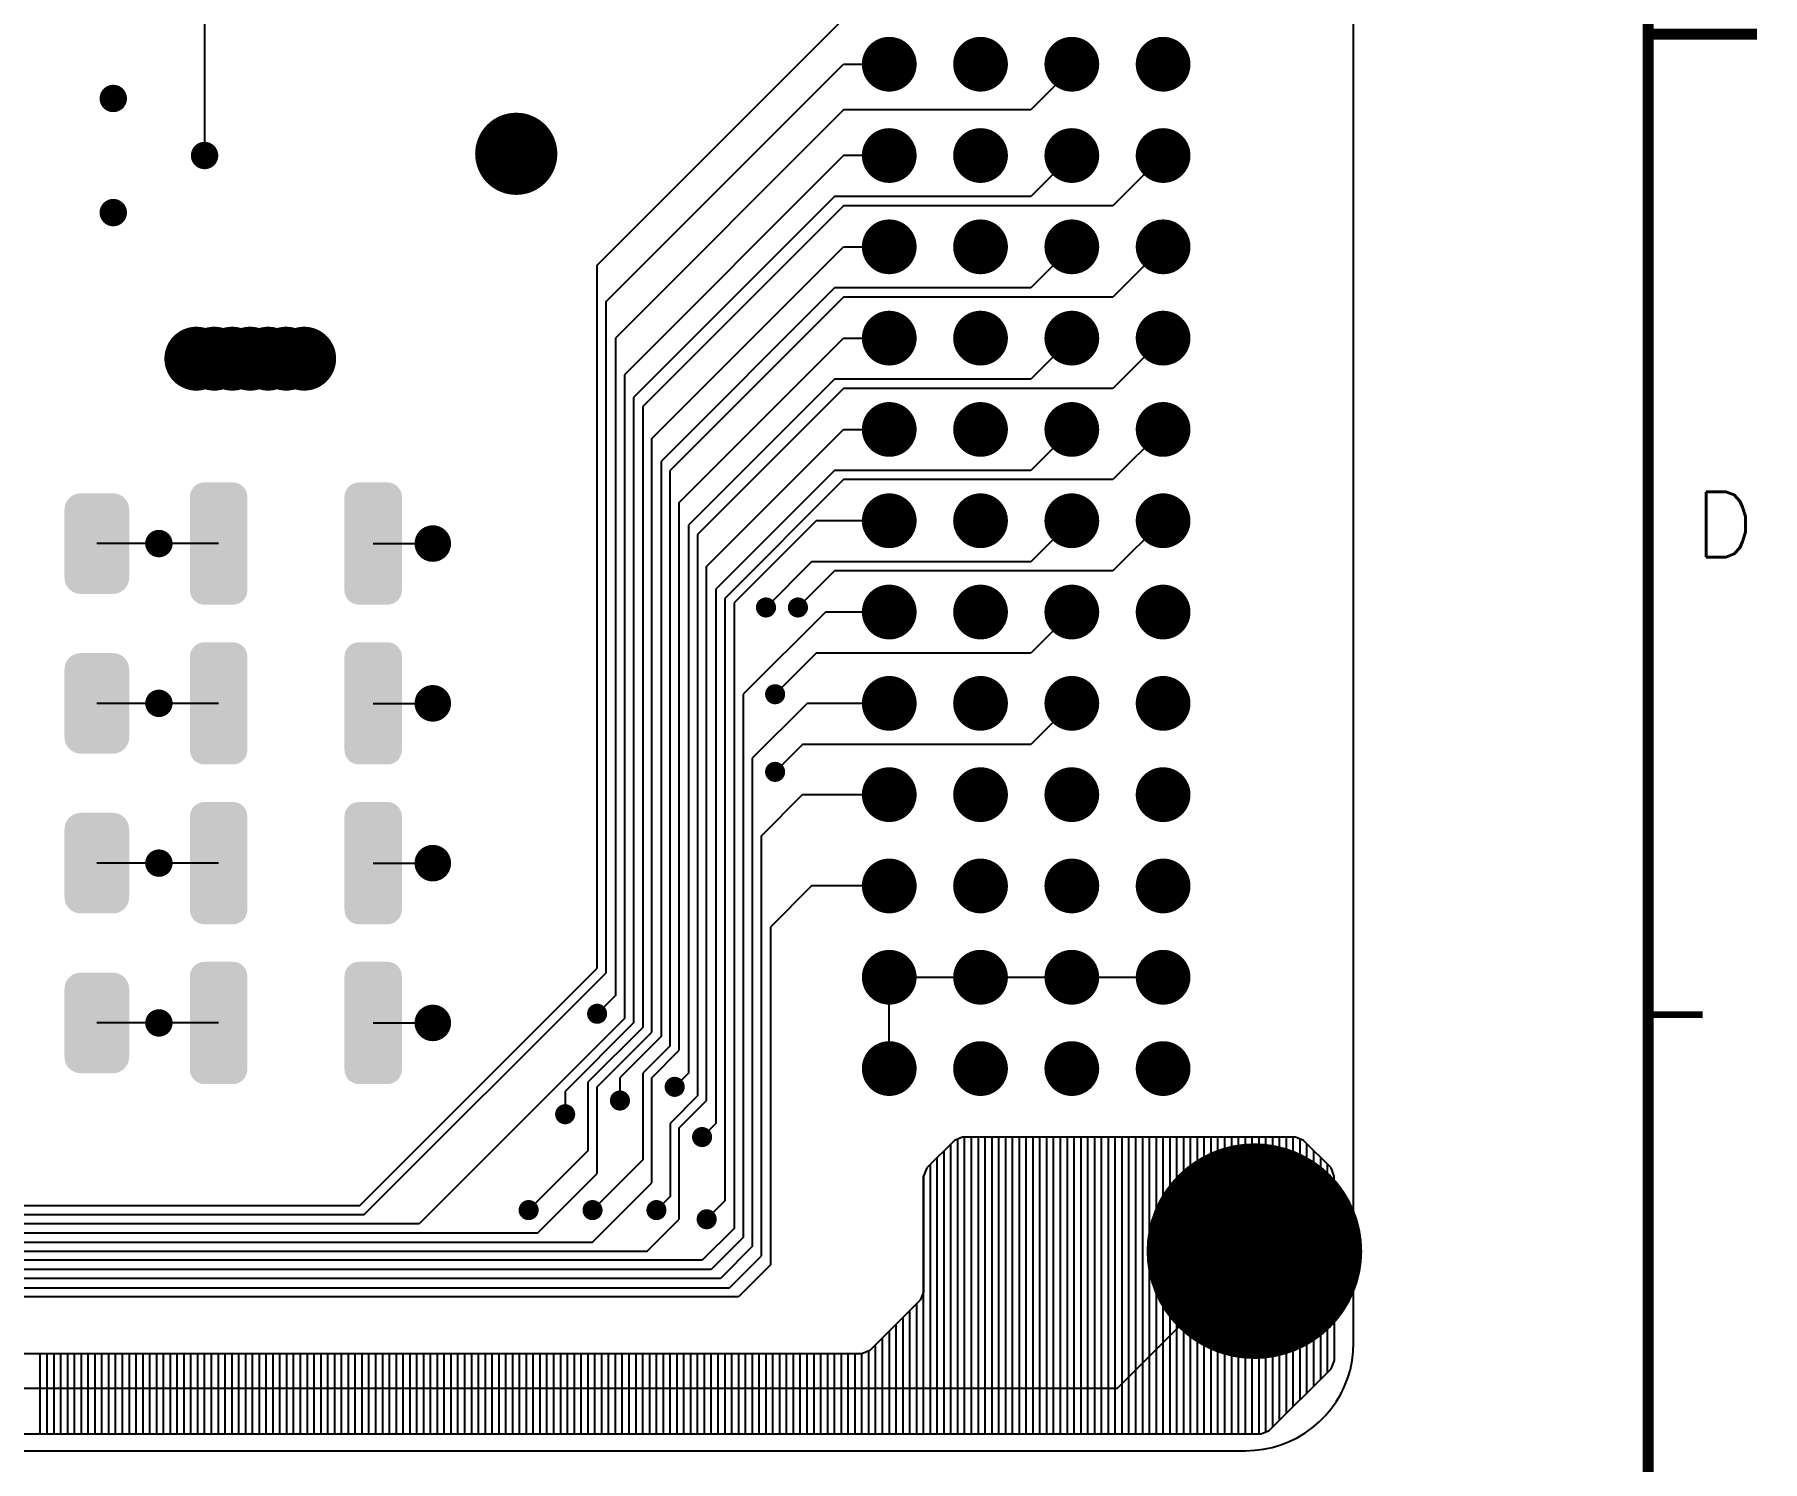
# Model space of a CAD drawing. Extents: x 295 to 953, y 10 to 290.
# Drawn here: x 807.9 to 887.2, y 84.5 to 150 of the extents above; entities that cross this region are included whole.
import ezdxf
from ezdxf.enums import TextEntityAlignment as Align

# ---------------------------------------------------------------- set-up
doc = ezdxf.new("R2010")
doc.units = 0
doc.header["$LTSCALE"] = 5
doc.header["$MEASUREMENT"] = 0
doc.layers.get('0').update_dxf_attribs({"linetype": 'CONTINUOUS', "lineweight": 25})
for name, color, linetype in [('DV-INT-A3_TOP', 10, 'CONTINUOUS'), ('문자', 4, 'CONTINUOUS'), ('테두리', 3, 'CONTINUOUS')]:
    doc.layers.add(name, color=color, linetype=linetype)
doc.styles.get("Standard").update_dxf_attribs({"font": 'simplex.shx'})

# ---------------------------------------------------------------- blocks, each defined once
blk = doc.blocks.new('C')
at = {"layer": '테두리'}
blk.add_line((405, 285), (405, 15), dxfattribs=at)
for points, const_width in [([(15, 285), (15, 15), (405, 15), (405, 285), (15, 285)], 0.5), ([(410, 150), (405, 150)], 0.5), ([(407.5, 105), (405, 105)], 0.3)]:
    blk.add_lwpolyline(points, dxfattribs=dict(at, const_width=const_width))
at = {"layer": '문자'}
blk.add_text('D', height=3, dxfattribs=at).set_placement((408.5, 127.5), align=Align.MIDDLE)

msp = doc.modelspace()

# ---------------------------------------------------------------- linework, layer by layer
for points, const_width in [([(846.512, 148.624, 1), (847.769, 148.624, 1)], 1.257), ([(850.703, 148.624, 1), (851.96, 148.624, 1)], 1.257), ([(854.894, 148.624, 1), (856.151, 148.624, 1)], 1.257), ([(859.085, 148.624, 1), (860.342, 148.624, 1)], 1.257), ([(811.203, 147.052, 1), (811.831, 147.052, 1)], 0.629), ([(829.073, 144.512, 1), (830.959, 144.512, 1)], 1.886), ([(846.512, 144.433, 1), (847.769, 144.433, 1)], 1.257), ([(850.703, 144.433, 1), (851.96, 144.433, 1)], 1.257), ([(854.894, 144.433, 1), (856.151, 144.433, 1)], 1.257), ([(859.085, 144.433, 1), (860.342, 144.433, 1)], 1.257), ([(815.394, 144.433, 1), (816.022, 144.433, 1)], 0.629), ([(811.203, 141.813, 1), (811.831, 141.813, 1)], 0.629), ([(846.512, 140.242, 1), (847.769, 140.242, 1)], 1.257), ([(850.703, 140.242, 1), (851.96, 140.242, 1)], 1.257), ([(854.894, 140.242, 1), (856.151, 140.242, 1)], 1.257), ([(859.085, 140.242, 1), (860.342, 140.242, 1)], 1.257), ([(846.512, 136.051, 1), (847.769, 136.051, 1)], 1.257), ([(850.703, 136.051, 1), (851.96, 136.051, 1)], 1.257), ([(854.894, 136.051, 1), (856.151, 136.051, 1)], 1.257), ([(859.085, 136.051, 1), (860.342, 136.051, 1)], 1.257), ([(814.597, 135.108, 1), (816.064, 135.108, 1)], 1.467), ([(815.423, 135.108, 1), (816.89, 135.108, 1)], 1.467), ([(816.249, 135.108, 1), (817.715, 135.108, 1)], 1.467), ([(817.07, 135.108, 1), (818.537, 135.108, 1)], 1.467), ([(817.896, 135.108, 1), (819.362, 135.108, 1)], 1.467), ([(818.721, 135.108, 1), (820.188, 135.108, 1)], 1.467), ([(819.547, 135.108, 1), (821.014, 135.108, 1)], 1.467), ([(846.512, 131.86, 1), (847.769, 131.86, 1)], 1.257), ([(850.703, 131.86, 1), (851.96, 131.86, 1)], 1.257), ([(854.894, 131.86, 1), (856.151, 131.86, 1)], 1.257), ([(859.085, 131.86, 1), (860.342, 131.86, 1)], 1.257), ([(846.512, 127.669, 1), (847.769, 127.669, 1)], 1.257), ([(850.703, 127.669, 1), (851.96, 127.669, 1)], 1.257), ([(854.894, 127.669, 1), (856.151, 127.669, 1)], 1.257), ([(859.085, 127.669, 1), (860.342, 127.669, 1)], 1.257), ([(813.298, 126.621, 1), (813.927, 126.621, 1)], 0.629), ([(825.766, 126.621, 1), (826.605, 126.621, 1)], 0.838), ([(846.512, 123.478, 1), (847.769, 123.478, 1)], 1.257), ([(850.703, 123.478, 1), (851.96, 123.478, 1)], 1.257), ([(854.894, 123.478, 1), (856.151, 123.478, 1)], 1.257), ([(859.085, 123.478, 1), (860.342, 123.478, 1)], 1.257), ([(841.252, 123.687, 1), (841.713, 123.687, 1)], 0.461), ([(842.719, 123.687, 1), (843.18, 123.687, 1)], 0.461), ([(813.298, 119.287, 1), (813.927, 119.287, 1)], 0.629), ([(825.766, 119.287, 1), (826.605, 119.287, 1)], 0.838), ([(841.671, 119.706, 1), (842.132, 119.706, 1)], 0.461), ([(846.512, 119.287, 1), (847.769, 119.287, 1)], 1.257), ([(850.703, 119.287, 1), (851.96, 119.287, 1)], 1.257), ([(854.894, 119.287, 1), (856.151, 119.287, 1)], 1.257), ([(859.085, 119.287, 1), (860.342, 119.287, 1)], 1.257), ([(841.671, 116.143, 1), (842.132, 116.143, 1)], 0.461), ([(846.512, 115.096, 1), (847.769, 115.096, 1)], 1.257), ([(850.703, 115.096, 1), (851.96, 115.096, 1)], 1.257), ([(854.894, 115.096, 1), (856.151, 115.096, 1)], 1.257), ([(859.085, 115.096, 1), (860.342, 115.096, 1)], 1.257), ([(825.766, 111.952, 1), (826.605, 111.952, 1)], 0.838), ([(813.298, 111.952, 1), (813.927, 111.952, 1)], 0.629), ([(846.512, 110.905, 1), (847.769, 110.905, 1)], 1.257), ([(850.703, 110.905, 1), (851.96, 110.905, 1)], 1.257), ([(854.894, 110.905, 1), (856.151, 110.905, 1)], 1.257), ([(859.085, 110.905, 1), (860.342, 110.905, 1)], 1.257), ([(846.512, 106.714, 1), (847.769, 106.714, 1)], 1.257), ([(850.703, 106.714, 1), (851.96, 106.714, 1)], 1.257), ([(854.894, 106.714, 1), (856.151, 106.714, 1)], 1.257), ([(859.085, 106.714, 1), (860.342, 106.714, 1)], 1.257), ([(813.298, 104.618, 1), (813.927, 104.618, 1)], 0.629), ([(825.766, 104.618, 1), (826.605, 104.618, 1)], 0.838), ([(833.499, 105.037, 1), (833.96, 105.037, 1)], 0.461), ([(846.512, 102.523, 1), (847.769, 102.523, 1)], 1.257), ([(850.703, 102.523, 1), (851.96, 102.523, 1)], 1.257), ([(854.894, 102.523, 1), (856.151, 102.523, 1)], 1.257), ([(859.085, 102.523, 1), (860.342, 102.523, 1)], 1.257), ([(837.061, 101.684, 1), (837.522, 101.684, 1)], 0.461), ([(832.032, 100.427, 1), (832.493, 100.427, 1)], 0.461), ([(834.546, 101.056, 1), (835.008, 101.056, 1)], 0.461), ([(838.318, 99.379, 1), (838.779, 99.379, 1)], 0.461), ([(861.43, 94.141, 1), (866.379, 94.141, 1)], 4.95), ([(830.355, 96.027, 1), (830.817, 96.027, 1)], 0.461), ([(833.289, 96.027, 1), (833.75, 96.027, 1)], 0.461), ([(836.223, 96.027, 1), (836.684, 96.027, 1)], 0.461), ([(838.528, 95.607, 1), (838.989, 95.607, 1)], 0.461)]:
    msp.add_lwpolyline(points, format="xyb", close=True, dxfattribs=dict(const_width=const_width))
for points in [[(815.288, 129.284), (815.406, 129.36), (817.421, 129.284), (817.299, 129.36)], [(815.406, 129.36), (815.415, 129.363), (817.299, 129.36), (817.294, 129.363)], [(815.415, 129.363), (815.546, 129.41), (817.294, 129.363), (817.159, 129.41)], [(815.546, 129.41), (815.559, 129.411), (817.159, 129.41), (817.154, 129.411)], [(815.559, 129.411), (815.693, 129.427), (817.154, 129.411), (817.013, 129.427)], [(822.383, 129.284), (822.501, 129.36), (824.516, 129.284), (824.395, 129.36)], [(822.501, 129.36), (822.51, 129.363), (824.395, 129.36), (824.39, 129.363)], [(822.51, 129.363), (822.641, 129.41), (824.39, 129.363), (824.254, 129.41)], [(822.641, 129.41), (822.655, 129.411), (824.254, 129.41), (824.249, 129.411)], [(822.655, 129.411), (822.789, 129.427), (824.249, 129.411), (824.109, 129.427)], [(809.349, 128.494), (809.371, 128.547), (812.18, 128.494), (812.149, 128.547)], [(809.371, 128.547), (809.43, 128.63), (812.149, 128.547), (812.1, 128.63)], [(809.43, 128.63), (809.462, 128.676), (812.1, 128.63), (812.058, 128.676)], [(809.462, 128.676), (809.537, 128.746), (812.058, 128.676), (811.994, 128.746)], [(809.537, 128.746), (809.577, 128.783), (811.994, 128.746), (811.941, 128.783)], [(809.577, 128.783), (809.668, 128.837), (811.941, 128.783), (811.865, 128.837)], [(809.668, 128.837), (809.713, 128.863), (811.865, 128.837), (811.802, 128.863)], [(809.713, 128.863), (809.818, 128.898), (811.802, 128.863), (811.72, 128.898)], [(809.818, 128.898), (809.862, 128.913), (811.72, 128.898), (811.642, 128.913)], [(809.862, 128.913), (809.996, 128.928), (811.642, 128.913), (811.565, 128.928)], [(809.996, 128.928), (810.019, 128.93), (811.565, 128.928), (811.506, 128.93)], [(815.033, 124.475), (815.033, 128.767), (817.674, 124.475), (817.674, 128.767)], [(815.035, 128.767), (815.05, 128.907), (817.671, 128.767), (817.656, 128.907)], [(815.05, 128.907), (815.053, 128.914), (817.656, 128.907), (817.655, 128.914)], [(815.053, 128.914), (815.098, 129.048), (817.655, 128.914), (817.608, 129.048)], [(815.098, 129.048), (815.102, 129.054), (817.608, 129.048), (817.605, 129.054)], [(815.102, 129.054), (815.176, 129.174), (817.605, 129.054), (817.53, 129.174)], [(815.176, 129.174), (815.182, 129.18), (817.53, 129.174), (817.526, 129.18)], [(815.182, 129.18), (815.28, 129.28), (817.526, 129.18), (817.425, 129.28)], [(815.28, 129.28), (815.288, 129.284), (817.425, 129.28), (817.421, 129.284)], [(822.129, 124.475), (822.129, 128.767), (824.769, 124.475), (824.769, 128.767)], [(822.131, 128.767), (822.146, 128.907), (824.767, 128.767), (824.751, 128.907)], [(822.146, 128.907), (822.148, 128.914), (824.751, 128.907), (824.75, 128.914)], [(822.148, 128.914), (822.194, 129.048), (824.75, 128.914), (824.703, 129.048)], [(822.194, 129.048), (822.198, 129.054), (824.703, 129.048), (824.701, 129.054)], [(822.198, 129.054), (822.272, 129.174), (824.701, 129.054), (824.625, 129.174)], [(822.272, 129.174), (822.277, 129.18), (824.625, 129.174), (824.621, 129.18)], [(822.277, 129.18), (822.376, 129.28), (824.621, 129.18), (824.521, 129.28)], [(822.376, 129.28), (822.383, 129.284), (824.521, 129.28), (824.516, 129.284)], [(809.277, 125.053), (809.277, 128.188), (812.248, 125.053), (812.248, 128.188)], [(809.279, 128.188), (809.281, 128.247), (812.246, 128.188), (812.24, 128.247)], [(809.281, 128.247), (809.3, 128.345), (812.24, 128.247), (812.229, 128.345)], [(809.3, 128.345), (809.31, 128.402), (812.229, 128.345), (812.211, 128.402)], [(809.31, 128.402), (809.349, 128.494), (812.211, 128.402), (812.18, 128.494)], [(809.285, 124.995), (809.279, 125.053), (812.244, 124.995), (812.246, 125.053)], [(809.296, 124.897), (809.285, 124.995), (812.225, 124.897), (812.244, 124.995)], [(809.314, 124.84), (809.296, 124.897), (812.215, 124.84), (812.225, 124.897)], [(809.345, 124.747), (809.314, 124.84), (812.176, 124.747), (812.215, 124.84)], [(809.376, 124.695), (809.345, 124.747), (812.154, 124.695), (812.176, 124.747)], [(809.425, 124.612), (809.376, 124.695), (812.095, 124.612), (812.154, 124.695)], [(809.467, 124.566), (809.425, 124.612), (812.063, 124.566), (812.095, 124.612)], [(809.532, 124.496), (809.467, 124.566), (811.988, 124.496), (812.063, 124.566)], [(809.584, 124.459), (809.532, 124.496), (811.948, 124.459), (811.988, 124.496)], [(809.66, 124.405), (809.584, 124.459), (811.857, 124.405), (811.948, 124.459)], [(809.723, 124.379), (809.66, 124.405), (811.812, 124.379), (811.857, 124.405)], [(809.805, 124.344), (809.723, 124.379), (811.707, 124.344), (811.812, 124.379)], [(809.883, 124.329), (809.805, 124.344), (811.663, 124.329), (811.707, 124.344)], [(809.96, 124.314), (809.883, 124.329), (811.529, 124.314), (811.663, 124.329)], [(810.019, 124.312), (809.96, 124.314), (811.506, 124.312), (811.529, 124.314)], [(815.051, 124.334), (815.035, 124.475), (817.656, 124.334), (817.671, 124.475)], [(815.052, 124.327), (815.051, 124.334), (817.654, 124.327), (817.656, 124.334)], [(815.099, 124.194), (815.052, 124.327), (817.609, 124.194), (817.654, 124.327)], [(815.101, 124.187), (815.099, 124.194), (817.605, 124.187), (817.609, 124.194)], [(815.177, 124.067), (815.101, 124.187), (817.531, 124.067), (817.605, 124.187)], [(815.181, 124.062), (815.177, 124.067), (817.525, 124.062), (817.531, 124.067)], [(815.282, 123.962), (815.181, 124.062), (817.426, 123.962), (817.525, 124.062)], [(815.286, 123.957), (815.282, 123.962), (817.419, 123.957), (817.426, 123.962)], [(815.407, 123.882), (815.286, 123.957), (817.301, 123.882), (817.419, 123.957)], [(815.412, 123.879), (815.407, 123.882), (817.292, 123.879), (817.301, 123.882)], [(815.548, 123.832), (815.412, 123.879), (817.161, 123.832), (817.292, 123.879)], [(815.553, 123.831), (815.548, 123.832), (817.147, 123.831), (817.161, 123.832)], [(815.693, 123.815), (815.553, 123.831), (817.013, 123.815), (817.147, 123.831)], [(822.147, 124.334), (822.131, 124.475), (824.752, 124.334), (824.767, 124.475)], [(822.147, 124.327), (822.147, 124.334), (824.749, 124.327), (824.752, 124.334)], [(822.194, 124.194), (822.147, 124.327), (824.704, 124.194), (824.749, 124.327)], [(822.197, 124.187), (822.194, 124.194), (824.7, 124.187), (824.704, 124.194)], [(822.272, 124.067), (822.197, 124.187), (824.626, 124.067), (824.7, 124.187)], [(822.276, 124.062), (822.272, 124.067), (824.62, 124.062), (824.626, 124.067)], [(822.377, 123.962), (822.276, 124.062), (824.522, 123.962), (824.62, 124.062)], [(822.381, 123.957), (822.377, 123.962), (824.515, 123.957), (824.522, 123.962)], [(822.503, 123.882), (822.381, 123.957), (824.396, 123.882), (824.515, 123.957)], [(822.508, 123.879), (822.503, 123.882), (824.388, 123.879), (824.396, 123.882)], [(822.643, 123.832), (822.508, 123.879), (824.256, 123.832), (824.388, 123.879)], [(822.648, 123.831), (822.643, 123.832), (824.243, 123.831), (824.256, 123.832)], [(822.789, 123.815), (822.648, 123.831), (824.109, 123.815), (824.243, 123.831)], [(809.462, 121.342), (809.537, 121.412), (812.058, 121.342), (811.994, 121.412)], [(809.537, 121.412), (809.577, 121.449), (811.994, 121.412), (811.941, 121.449)], [(809.577, 121.449), (809.668, 121.502), (811.941, 121.449), (811.865, 121.502)], [(809.668, 121.502), (809.713, 121.529), (811.865, 121.502), (811.802, 121.529)], [(809.713, 121.529), (809.818, 121.564), (811.802, 121.529), (811.72, 121.564)], [(809.818, 121.564), (809.862, 121.579), (811.72, 121.564), (811.642, 121.579)], [(809.862, 121.579), (809.996, 121.593), (811.642, 121.579), (811.565, 121.593)], [(809.996, 121.593), (810.019, 121.596), (811.565, 121.593), (811.506, 121.596)], [(815.033, 117.141), (815.033, 121.432), (817.674, 117.141), (817.674, 121.432)], [(815.035, 121.432), (815.05, 121.573), (817.671, 121.432), (817.656, 121.573)], [(815.05, 121.573), (815.053, 121.58), (817.656, 121.573), (817.655, 121.58)], [(815.053, 121.58), (815.098, 121.714), (817.655, 121.58), (817.608, 121.714)], [(815.098, 121.714), (815.102, 121.72), (817.608, 121.714), (817.605, 121.72)], [(815.102, 121.72), (815.176, 121.84), (817.605, 121.72), (817.53, 121.84)], [(815.176, 121.84), (815.182, 121.846), (817.53, 121.84), (817.526, 121.846)], [(815.182, 121.846), (815.28, 121.946), (817.526, 121.846), (817.425, 121.946)], [(815.28, 121.946), (815.288, 121.95), (817.425, 121.946), (817.421, 121.95)], [(815.288, 121.95), (815.406, 122.026), (817.421, 121.95), (817.299, 122.026)], [(815.406, 122.026), (815.415, 122.029), (817.299, 122.026), (817.294, 122.029)], [(815.415, 122.029), (815.546, 122.075), (817.294, 122.029), (817.159, 122.075)], [(815.546, 122.075), (815.559, 122.077), (817.159, 122.075), (817.154, 122.077)], [(815.559, 122.077), (815.693, 122.092), (817.154, 122.077), (817.013, 122.092)], [(822.129, 117.141), (822.129, 121.432), (824.769, 117.141), (824.769, 121.432)], [(822.131, 121.432), (822.146, 121.573), (824.767, 121.432), (824.751, 121.573)], [(822.146, 121.573), (822.148, 121.58), (824.751, 121.573), (824.75, 121.58)], [(822.148, 121.58), (822.194, 121.714), (824.75, 121.58), (824.703, 121.714)], [(822.194, 121.714), (822.198, 121.72), (824.703, 121.714), (824.701, 121.72)], [(822.198, 121.72), (822.272, 121.84), (824.701, 121.72), (824.625, 121.84)], [(822.272, 121.84), (822.277, 121.846), (824.625, 121.84), (824.621, 121.846)], [(822.277, 121.846), (822.376, 121.946), (824.621, 121.846), (824.521, 121.946)], [(822.376, 121.946), (822.383, 121.95), (824.521, 121.946), (824.516, 121.95)], [(822.383, 121.95), (822.501, 122.026), (824.516, 121.95), (824.395, 122.026)], [(822.501, 122.026), (822.51, 122.029), (824.395, 122.026), (824.39, 122.029)], [(822.51, 122.029), (822.641, 122.075), (824.39, 122.029), (824.254, 122.075)], [(822.641, 122.075), (822.655, 122.077), (824.254, 122.075), (824.249, 122.077)], [(822.655, 122.077), (822.789, 122.092), (824.249, 122.077), (824.109, 122.092)], [(809.277, 117.719), (809.277, 120.854), (812.248, 117.719), (812.248, 120.854)], [(809.279, 120.854), (809.281, 120.913), (812.246, 120.854), (812.24, 120.913)], [(809.281, 120.913), (809.3, 121.011), (812.24, 120.913), (812.229, 121.011)], [(809.3, 121.011), (809.31, 121.067), (812.229, 121.011), (812.211, 121.067)], [(809.31, 121.067), (809.349, 121.16), (812.211, 121.067), (812.18, 121.16)], [(809.349, 121.16), (809.371, 121.213), (812.18, 121.16), (812.149, 121.213)], [(809.371, 121.213), (809.43, 121.296), (812.149, 121.213), (812.1, 121.296)], [(809.43, 121.296), (809.462, 121.342), (812.1, 121.296), (812.058, 121.342)], [(809.285, 117.661), (809.279, 117.719), (812.244, 117.661), (812.246, 117.719)], [(809.296, 117.563), (809.285, 117.661), (812.225, 117.563), (812.244, 117.661)], [(809.314, 117.506), (809.296, 117.563), (812.215, 117.506), (812.225, 117.563)], [(809.345, 117.413), (809.314, 117.506), (812.176, 117.413), (812.215, 117.506)], [(809.376, 117.361), (809.345, 117.413), (812.154, 117.361), (812.176, 117.413)], [(809.425, 117.277), (809.376, 117.361), (812.095, 117.277), (812.154, 117.361)], [(809.467, 117.232), (809.425, 117.277), (812.063, 117.232), (812.095, 117.277)], [(809.532, 117.161), (809.467, 117.232), (811.988, 117.161), (812.063, 117.232)], [(809.584, 117.125), (809.532, 117.161), (811.948, 117.125), (811.988, 117.161)], [(809.66, 117.071), (809.584, 117.125), (811.857, 117.071), (811.948, 117.125)], [(809.723, 117.044), (809.66, 117.071), (811.812, 117.044), (811.857, 117.071)], [(809.805, 117.009), (809.723, 117.044), (811.707, 117.009), (811.812, 117.044)], [(809.883, 116.994), (809.805, 117.009), (811.663, 116.994), (811.707, 117.009)], [(809.96, 116.98), (809.883, 116.994), (811.529, 116.98), (811.663, 116.994)], [(810.019, 116.977), (809.96, 116.98), (811.506, 116.977), (811.529, 116.98)], [(815.051, 117), (815.035, 117.141), (817.656, 117), (817.671, 117.141)], [(815.052, 116.993), (815.051, 117), (817.654, 116.993), (817.656, 117)], [(815.099, 116.86), (815.052, 116.993), (817.609, 116.86), (817.654, 116.993)], [(815.101, 116.853), (815.099, 116.86), (817.605, 116.853), (817.609, 116.86)], [(815.177, 116.733), (815.101, 116.853), (817.531, 116.733), (817.605, 116.853)], [(815.181, 116.728), (815.177, 116.733), (817.525, 116.728), (817.531, 116.733)], [(815.282, 116.627), (815.181, 116.728), (817.426, 116.627), (817.525, 116.728)], [(815.286, 116.623), (815.282, 116.627), (817.419, 116.623), (817.426, 116.627)], [(815.407, 116.548), (815.286, 116.623), (817.301, 116.548), (817.419, 116.623)], [(822.147, 117), (822.131, 117.141), (824.752, 117), (824.767, 117.141)], [(822.147, 116.993), (822.147, 117), (824.749, 116.993), (824.752, 117)], [(822.194, 116.86), (822.147, 116.993), (824.704, 116.86), (824.749, 116.993)], [(822.197, 116.853), (822.194, 116.86), (824.7, 116.853), (824.704, 116.86)], [(822.272, 116.733), (822.197, 116.853), (824.626, 116.733), (824.7, 116.853)], [(822.276, 116.728), (822.272, 116.733), (824.62, 116.728), (824.626, 116.733)], [(822.377, 116.627), (822.276, 116.728), (824.522, 116.627), (824.62, 116.728)], [(822.381, 116.623), (822.377, 116.627), (824.515, 116.623), (824.522, 116.627)], [(822.503, 116.548), (822.381, 116.623), (824.396, 116.548), (824.515, 116.623)], [(815.412, 116.545), (815.407, 116.548), (817.292, 116.545), (817.301, 116.548)], [(815.548, 116.498), (815.412, 116.545), (817.161, 116.498), (817.292, 116.545)], [(815.553, 116.496), (815.548, 116.498), (817.147, 116.496), (817.161, 116.498)], [(815.693, 116.481), (815.553, 116.496), (817.013, 116.481), (817.147, 116.496)], [(822.508, 116.545), (822.503, 116.548), (824.388, 116.545), (824.396, 116.548)], [(822.643, 116.498), (822.508, 116.545), (824.256, 116.498), (824.388, 116.545)], [(822.648, 116.496), (822.643, 116.498), (824.243, 116.496), (824.256, 116.498)], [(822.789, 116.481), (822.648, 116.496), (824.109, 116.481), (824.243, 116.496)], [(809.713, 114.195), (809.818, 114.23), (811.802, 114.195), (811.72, 114.23)], [(809.818, 114.23), (809.862, 114.244), (811.72, 114.23), (811.642, 114.244)], [(809.862, 114.244), (809.996, 114.259), (811.642, 114.244), (811.565, 114.259)], [(809.996, 114.259), (810.019, 114.262), (811.565, 114.259), (811.506, 114.262)], [(815.035, 114.098), (815.05, 114.239), (817.671, 114.098), (817.656, 114.239)], [(815.05, 114.239), (815.053, 114.246), (817.656, 114.239), (817.655, 114.246)], [(815.053, 114.246), (815.098, 114.379), (817.655, 114.246), (817.608, 114.379)], [(815.098, 114.379), (815.102, 114.386), (817.608, 114.379), (817.605, 114.386)], [(815.102, 114.386), (815.176, 114.506), (817.605, 114.386), (817.53, 114.506)], [(815.176, 114.506), (815.182, 114.511), (817.53, 114.506), (817.526, 114.511)], [(815.182, 114.511), (815.28, 114.612), (817.526, 114.511), (817.425, 114.612)], [(815.28, 114.612), (815.288, 114.616), (817.425, 114.612), (817.421, 114.616)], [(815.288, 114.616), (815.406, 114.691), (817.421, 114.616), (817.299, 114.691)], [(815.406, 114.691), (815.415, 114.694), (817.299, 114.691), (817.294, 114.694)], [(815.415, 114.694), (815.546, 114.741), (817.294, 114.694), (817.159, 114.741)], [(815.546, 114.741), (815.559, 114.743), (817.159, 114.741), (817.154, 114.743)], [(815.559, 114.743), (815.693, 114.758), (817.154, 114.743), (817.013, 114.758)], [(822.131, 114.098), (822.146, 114.239), (824.767, 114.098), (824.751, 114.239)], [(822.146, 114.239), (822.148, 114.246), (824.751, 114.239), (824.75, 114.246)], [(822.148, 114.246), (822.194, 114.379), (824.75, 114.246), (824.703, 114.379)], [(822.194, 114.379), (822.198, 114.386), (824.703, 114.379), (824.701, 114.386)], [(822.198, 114.386), (822.272, 114.506), (824.701, 114.386), (824.625, 114.506)], [(822.272, 114.506), (822.277, 114.511), (824.625, 114.506), (824.621, 114.511)], [(822.277, 114.511), (822.376, 114.612), (824.621, 114.511), (824.521, 114.612)], [(822.376, 114.612), (822.383, 114.616), (824.521, 114.612), (824.516, 114.616)], [(822.383, 114.616), (822.501, 114.691), (824.516, 114.616), (824.395, 114.691)], [(822.501, 114.691), (822.51, 114.694), (824.395, 114.691), (824.39, 114.694)], [(822.51, 114.694), (822.641, 114.741), (824.39, 114.694), (824.254, 114.741)], [(822.641, 114.741), (822.655, 114.743), (824.254, 114.741), (824.249, 114.743)], [(822.655, 114.743), (822.789, 114.758), (824.249, 114.743), (824.109, 114.758)], [(809.277, 110.385), (809.277, 113.52), (812.248, 110.385), (812.248, 113.52)], [(809.279, 113.52), (809.281, 113.578), (812.246, 113.52), (812.24, 113.578)], [(809.281, 113.578), (809.3, 113.676), (812.24, 113.578), (812.229, 113.676)], [(809.3, 113.676), (809.31, 113.733), (812.229, 113.676), (812.211, 113.733)], [(809.31, 113.733), (809.349, 113.826), (812.211, 113.733), (812.18, 113.826)], [(809.349, 113.826), (809.371, 113.878), (812.18, 113.826), (812.149, 113.878)], [(809.371, 113.878), (809.43, 113.962), (812.149, 113.878), (812.1, 113.962)], [(809.43, 113.962), (809.462, 114.007), (812.1, 113.962), (812.058, 114.007)], [(809.462, 114.007), (809.537, 114.077), (812.058, 114.007), (811.994, 114.077)], [(809.537, 114.077), (809.577, 114.114), (811.994, 114.077), (811.941, 114.114)], [(809.577, 114.114), (809.668, 114.168), (811.941, 114.114), (811.865, 114.168)], [(809.668, 114.168), (809.713, 114.195), (811.865, 114.168), (811.802, 114.195)], [(815.033, 109.807), (815.033, 114.098), (817.674, 109.807), (817.674, 114.098)], [(822.129, 109.807), (822.129, 114.098), (824.769, 109.807), (824.769, 114.098)], [(809.285, 110.326), (809.279, 110.385), (812.244, 110.326), (812.246, 110.385)], [(809.296, 110.228), (809.285, 110.326), (812.225, 110.228), (812.244, 110.326)], [(809.314, 110.172), (809.296, 110.228), (812.215, 110.172), (812.225, 110.228)], [(809.345, 110.079), (809.314, 110.172), (812.176, 110.079), (812.215, 110.172)], [(809.376, 110.026), (809.345, 110.079), (812.154, 110.026), (812.176, 110.079)], [(809.425, 109.943), (809.376, 110.026), (812.095, 109.943), (812.154, 110.026)], [(809.467, 109.897), (809.425, 109.943), (812.063, 109.897), (812.095, 109.943)], [(809.532, 109.827), (809.467, 109.897), (811.988, 109.827), (812.063, 109.897)], [(809.584, 109.79), (809.532, 109.827), (811.948, 109.79), (811.988, 109.827)], [(809.66, 109.737), (809.584, 109.79), (811.857, 109.737), (811.948, 109.79)], [(809.723, 109.71), (809.66, 109.737), (811.812, 109.71), (811.857, 109.737)], [(809.805, 109.675), (809.723, 109.71), (811.707, 109.675), (811.812, 109.71)], [(809.883, 109.66), (809.805, 109.675), (811.663, 109.66), (811.707, 109.675)], [(809.96, 109.646), (809.883, 109.66), (811.529, 109.646), (811.663, 109.66)], [(810.019, 109.643), (809.96, 109.646), (811.506, 109.643), (811.529, 109.646)], [(815.051, 109.666), (815.035, 109.807), (817.656, 109.666), (817.671, 109.807)], [(815.052, 109.659), (815.051, 109.666), (817.654, 109.659), (817.656, 109.666)], [(815.099, 109.525), (815.052, 109.659), (817.609, 109.525), (817.654, 109.659)], [(815.101, 109.519), (815.099, 109.525), (817.605, 109.519), (817.609, 109.525)], [(815.177, 109.399), (815.101, 109.519), (817.531, 109.399), (817.605, 109.519)], [(822.147, 109.666), (822.131, 109.807), (824.752, 109.666), (824.767, 109.807)], [(822.147, 109.659), (822.147, 109.666), (824.749, 109.659), (824.752, 109.666)], [(822.194, 109.525), (822.147, 109.659), (824.704, 109.525), (824.749, 109.659)], [(822.197, 109.519), (822.194, 109.525), (824.7, 109.519), (824.704, 109.525)], [(822.272, 109.399), (822.197, 109.519), (824.626, 109.399), (824.7, 109.519)], [(815.181, 109.393), (815.177, 109.399), (817.525, 109.393), (817.531, 109.399)], [(815.282, 109.293), (815.181, 109.393), (817.426, 109.293), (817.525, 109.393)], [(815.286, 109.289), (815.282, 109.293), (817.419, 109.289), (817.426, 109.293)], [(815.407, 109.213), (815.286, 109.289), (817.301, 109.213), (817.419, 109.289)], [(815.412, 109.21), (815.407, 109.213), (817.292, 109.21), (817.301, 109.213)], [(815.548, 109.164), (815.412, 109.21), (817.161, 109.164), (817.292, 109.21)], [(815.553, 109.162), (815.548, 109.164), (817.147, 109.162), (817.161, 109.164)], [(815.693, 109.146), (815.553, 109.162), (817.013, 109.146), (817.147, 109.162)], [(822.276, 109.393), (822.272, 109.399), (824.62, 109.393), (824.626, 109.399)], [(822.377, 109.293), (822.276, 109.393), (824.522, 109.293), (824.62, 109.393)], [(822.381, 109.289), (822.377, 109.293), (824.515, 109.289), (824.522, 109.293)], [(822.503, 109.213), (822.381, 109.289), (824.396, 109.213), (824.515, 109.289)], [(822.508, 109.21), (822.503, 109.213), (824.388, 109.21), (824.396, 109.213)], [(822.643, 109.164), (822.508, 109.21), (824.256, 109.164), (824.388, 109.21)], [(822.648, 109.162), (822.643, 109.164), (824.243, 109.162), (824.256, 109.164)], [(822.789, 109.146), (822.648, 109.162), (824.109, 109.146), (824.243, 109.162)], [(815.102, 107.052), (815.176, 107.172), (817.605, 107.052), (817.53, 107.172)], [(815.176, 107.172), (815.182, 107.177), (817.53, 107.172), (817.526, 107.177)], [(815.182, 107.177), (815.28, 107.277), (817.526, 107.177), (817.425, 107.277)], [(815.28, 107.277), (815.288, 107.282), (817.425, 107.277), (817.421, 107.282)], [(815.288, 107.282), (815.406, 107.357), (817.421, 107.282), (817.299, 107.357)], [(815.406, 107.357), (815.415, 107.36), (817.299, 107.357), (817.294, 107.36)], [(815.415, 107.36), (815.546, 107.407), (817.294, 107.36), (817.159, 107.407)], [(815.546, 107.407), (815.559, 107.408), (817.159, 107.407), (817.154, 107.408)], [(815.559, 107.408), (815.693, 107.424), (817.154, 107.408), (817.013, 107.424)], [(822.198, 107.052), (822.272, 107.172), (824.701, 107.052), (824.625, 107.172)], [(822.272, 107.172), (822.277, 107.177), (824.625, 107.172), (824.621, 107.177)], [(822.277, 107.177), (822.376, 107.277), (824.621, 107.177), (824.521, 107.277)], [(822.376, 107.277), (822.383, 107.282), (824.521, 107.277), (824.516, 107.282)], [(822.383, 107.282), (822.501, 107.357), (824.516, 107.282), (824.395, 107.357)], [(822.501, 107.357), (822.51, 107.36), (824.395, 107.357), (824.39, 107.36)], [(822.51, 107.36), (822.641, 107.407), (824.39, 107.36), (824.254, 107.407)], [(822.641, 107.407), (822.655, 107.408), (824.254, 107.407), (824.249, 107.408)], [(822.655, 107.408), (822.789, 107.424), (824.249, 107.408), (824.109, 107.424)], [(809.281, 106.244), (809.3, 106.342), (812.24, 106.244), (812.229, 106.342)], [(809.3, 106.342), (809.31, 106.399), (812.229, 106.342), (812.211, 106.399)], [(809.31, 106.399), (809.349, 106.492), (812.211, 106.399), (812.18, 106.492)], [(809.349, 106.492), (809.371, 106.544), (812.18, 106.492), (812.149, 106.544)], [(809.371, 106.544), (809.43, 106.627), (812.149, 106.544), (812.1, 106.627)], [(809.43, 106.627), (809.462, 106.673), (812.1, 106.627), (812.058, 106.673)], [(809.462, 106.673), (809.537, 106.743), (812.058, 106.673), (811.994, 106.743)], [(809.537, 106.743), (809.577, 106.78), (811.994, 106.743), (811.941, 106.78)], [(809.577, 106.78), (809.668, 106.834), (811.941, 106.78), (811.865, 106.834)], [(809.668, 106.834), (809.713, 106.86), (811.865, 106.834), (811.802, 106.86)], [(809.713, 106.86), (809.818, 106.895), (811.802, 106.86), (811.72, 106.895)], [(809.818, 106.895), (809.862, 106.91), (811.72, 106.895), (811.642, 106.91)], [(809.862, 106.91), (809.996, 106.925), (811.642, 106.91), (811.565, 106.925)], [(809.996, 106.925), (810.019, 106.927), (811.565, 106.925), (811.506, 106.927)], [(815.033, 102.472), (815.033, 106.764), (817.674, 102.472), (817.674, 106.764)], [(815.035, 106.764), (815.05, 106.904), (817.671, 106.764), (817.656, 106.904)], [(815.05, 106.904), (815.053, 106.911), (817.656, 106.904), (817.655, 106.911)], [(815.053, 106.911), (815.098, 107.045), (817.655, 106.911), (817.608, 107.045)], [(815.098, 107.045), (815.102, 107.052), (817.608, 107.045), (817.605, 107.052)], [(822.129, 102.472), (822.129, 106.764), (824.769, 102.472), (824.769, 106.764)], [(822.131, 106.764), (822.146, 106.904), (824.767, 106.764), (824.751, 106.904)], [(822.146, 106.904), (822.148, 106.911), (824.751, 106.904), (824.75, 106.911)], [(822.148, 106.911), (822.194, 107.045), (824.75, 106.911), (824.703, 107.045)], [(822.194, 107.045), (822.198, 107.052), (824.703, 107.045), (824.701, 107.052)], [(809.277, 103.051), (809.277, 106.186), (812.248, 103.051), (812.248, 106.186)], [(809.279, 106.186), (809.281, 106.244), (812.246, 106.186), (812.24, 106.244)], [(809.285, 102.992), (809.279, 103.051), (812.244, 102.992), (812.246, 103.051)], [(809.296, 102.894), (809.285, 102.992), (812.225, 102.894), (812.244, 102.992)], [(809.314, 102.837), (809.296, 102.894), (812.215, 102.837), (812.225, 102.894)], [(809.345, 102.745), (809.314, 102.837), (812.176, 102.745), (812.215, 102.837)], [(809.376, 102.692), (809.345, 102.745), (812.154, 102.692), (812.176, 102.745)], [(809.425, 102.609), (809.376, 102.692), (812.095, 102.609), (812.154, 102.692)], [(809.467, 102.563), (809.425, 102.609), (812.063, 102.563), (812.095, 102.609)], [(809.532, 102.493), (809.467, 102.563), (811.988, 102.493), (812.063, 102.563)], [(809.584, 102.456), (809.532, 102.493), (811.948, 102.456), (811.988, 102.493)], [(809.66, 102.402), (809.584, 102.456), (811.857, 102.402), (811.948, 102.456)], [(809.723, 102.376), (809.66, 102.402), (811.812, 102.376), (811.857, 102.402)], [(809.805, 102.341), (809.723, 102.376), (811.707, 102.341), (811.812, 102.376)], [(809.883, 102.326), (809.805, 102.341), (811.663, 102.326), (811.707, 102.341)], [(815.051, 102.332), (815.035, 102.472), (817.656, 102.332), (817.671, 102.472)], [(815.052, 102.325), (815.051, 102.332), (817.654, 102.325), (817.656, 102.332)], [(822.147, 102.332), (822.131, 102.472), (824.752, 102.332), (824.767, 102.472)], [(822.147, 102.325), (822.147, 102.332), (824.749, 102.325), (824.752, 102.332)], [(809.96, 102.311), (809.883, 102.326), (811.529, 102.311), (811.663, 102.326)], [(810.019, 102.309), (809.96, 102.311), (811.506, 102.309), (811.529, 102.311)], [(815.099, 102.191), (815.052, 102.325), (817.609, 102.191), (817.654, 102.325)], [(815.101, 102.185), (815.099, 102.191), (817.605, 102.185), (817.609, 102.191)], [(815.177, 102.065), (815.101, 102.185), (817.531, 102.065), (817.605, 102.185)], [(815.181, 102.059), (815.177, 102.065), (817.525, 102.059), (817.531, 102.065)], [(815.282, 101.959), (815.181, 102.059), (817.426, 101.959), (817.525, 102.059)], [(815.286, 101.954), (815.282, 101.959), (817.419, 101.954), (817.426, 101.959)], [(815.407, 101.879), (815.286, 101.954), (817.301, 101.879), (817.419, 101.954)], [(815.412, 101.876), (815.407, 101.879), (817.292, 101.876), (817.301, 101.879)], [(815.548, 101.829), (815.412, 101.876), (817.161, 101.829), (817.292, 101.876)], [(815.553, 101.828), (815.548, 101.829), (817.147, 101.828), (817.161, 101.829)], [(815.693, 101.812), (815.553, 101.828), (817.013, 101.812), (817.147, 101.828)], [(822.194, 102.191), (822.147, 102.325), (824.704, 102.191), (824.749, 102.325)], [(822.197, 102.185), (822.194, 102.191), (824.7, 102.185), (824.704, 102.191)], [(822.272, 102.065), (822.197, 102.185), (824.626, 102.065), (824.7, 102.185)], [(822.276, 102.059), (822.272, 102.065), (824.62, 102.059), (824.626, 102.065)], [(822.377, 101.959), (822.276, 102.059), (824.522, 101.959), (824.62, 102.059)], [(822.381, 101.954), (822.377, 101.959), (824.515, 101.954), (824.522, 101.959)], [(822.503, 101.879), (822.381, 101.954), (824.396, 101.879), (824.515, 101.954)], [(822.508, 101.876), (822.503, 101.879), (824.388, 101.876), (824.396, 101.879)], [(822.643, 101.829), (822.508, 101.876), (824.256, 101.829), (824.388, 101.876)], [(822.648, 101.828), (822.643, 101.829), (824.243, 101.828), (824.256, 101.829)], [(822.789, 101.812), (822.648, 101.828), (824.109, 101.812), (824.243, 101.828)]]:
    msp.add_solid(points)
at = {"layer": 'DV-INT-A3_TOP', "color": 7}
for p, q in [((868.46, 89.933), (868.46, 245.033)), ((815.708, 167.483), (815.708, 144.433)), ((833.729, 139.403), (847.14, 152.815)), ((834.148, 137.727), (845.045, 148.624)), ((845.045, 148.624), (847.14, 148.624)), ((855.522, 148.414), (853.636, 146.528)), ((855.522, 148.624), (855.522, 148.414)), ((845.045, 146.528), (834.567, 136.051)), ((853.636, 146.528), (845.045, 146.528)), ((845.045, 144.433), (834.987, 134.374)), ((847.14, 144.433), (845.045, 144.433)), ((855.522, 144.433), (853.636, 142.547)), ((859.713, 144.433), (857.408, 142.128)), ((844.626, 142.547), (835.406, 133.326)), ((845.045, 142.128), (835.825, 132.907)), ((853.636, 142.547), (844.626, 142.547)), ((857.408, 142.128), (845.045, 142.128)), ((836.244, 131.44), (845.045, 140.242)), ((845.045, 140.242), (847.14, 140.242)), ((855.522, 140.242), (853.636, 138.356)), ((859.713, 140.242), (857.408, 137.937)), ((833.729, 107.133), (833.729, 139.403)), ((844.626, 138.356), (836.663, 130.393)), ((853.636, 138.356), (844.626, 138.356)), ((834.148, 106.923), (834.148, 137.727)), ((845.045, 137.937), (837.082, 129.974)), ((857.408, 137.937), (845.045, 137.937)), ((834.567, 136.051), (834.567, 105.875)), ((837.501, 128.507), (845.045, 136.051)), ((845.045, 136.051), (847.14, 136.051)), ((855.522, 136.051), (853.636, 134.165)), ((859.713, 136.051), (857.408, 133.746)), ((834.987, 134.374), (834.987, 104.828)), ((844.626, 134.165), (837.92, 127.459)), ((853.636, 134.165), (844.626, 134.165)), ((835.406, 133.326), (835.406, 104.618)), ((845.045, 133.746), (838.339, 127.04)), ((857.408, 133.746), (845.045, 133.746)), ((835.825, 132.907), (835.825, 104.409)), ((838.758, 125.573), (845.045, 131.86)), ((845.045, 131.86), (847.14, 131.86)), ((855.522, 131.86), (853.636, 129.974)), ((859.713, 131.86), (857.408, 129.555)), ((836.244, 104.199), (836.244, 131.44)), ((836.663, 130.393), (836.663, 103.989)), ((837.082, 103.57), (837.082, 129.974)), ((844.626, 129.974), (839.178, 124.525)), ((845.045, 129.555), (839.597, 124.106)), ((853.636, 129.974), (844.626, 129.974)), ((857.408, 129.555), (845.045, 129.555)), ((837.501, 103.361), (837.501, 128.507)), ((837.92, 127.459), (837.92, 102.313)), ((838.339, 127.04), (838.339, 101.265)), ((843.788, 127.669), (840.016, 123.897)), ((847.14, 127.669), (843.788, 127.669)), ((855.522, 127.669), (853.636, 125.783)), ((859.713, 127.669), (857.408, 125.364)), ((813.612, 126.621), (810.763, 126.621)), ((816.353, 126.621), (813.612, 126.621)), ((823.449, 126.621), (826.185, 126.621)), ((838.758, 101.056), (838.758, 125.573)), ((843.578, 125.783), (841.483, 123.687)), ((842.949, 123.687), (844.626, 125.364)), ((853.636, 125.783), (843.578, 125.783)), ((857.408, 125.364), (844.626, 125.364)), ((839.178, 124.525), (839.178, 100.008)), ((839.597, 124.106), (839.597, 96.446)), ((840.016, 123.897), (840.016, 95.188)), ((844.207, 123.478), (840.435, 119.706)), ((847.14, 123.478), (844.207, 123.478)), ((855.522, 123.478), (853.636, 121.592)), ((843.788, 121.592), (841.902, 119.706)), ((853.636, 121.592), (843.788, 121.592)), ((813.612, 119.287), (810.763, 119.287)), ((816.353, 119.287), (813.612, 119.287)), ((823.449, 119.287), (826.185, 119.287)), ((840.435, 119.706), (840.435, 94.769)), ((843.369, 119.287), (840.854, 116.772)), ((847.14, 119.287), (843.369, 119.287)), ((855.522, 119.287), (853.636, 117.401)), ((843.159, 117.401), (841.902, 116.143)), ((853.636, 117.401), (843.159, 117.401)), ((840.854, 116.772), (840.854, 94.35)), ((841.273, 113.21), (843.159, 115.096)), ((843.159, 115.096), (847.14, 115.096)), ((841.273, 93.931), (841.273, 113.21)), ((813.612, 111.952), (810.763, 111.952)), ((816.353, 111.952), (813.612, 111.952)), ((823.449, 111.952), (826.185, 111.952)), ((843.578, 110.905), (841.692, 109.019)), ((847.14, 110.905), (843.578, 110.905)), ((841.692, 109.019), (841.692, 93.512)), ((822.833, 96.236), (833.729, 107.133)), ((823.042, 95.817), (834.148, 106.923)), ((847.14, 106.714), (851.331, 106.714)), ((847.14, 102.523), (847.14, 106.714)), ((851.331, 106.714), (855.522, 106.714)), ((855.522, 106.714), (859.713, 106.714)), ((834.567, 105.875), (833.729, 105.037)), ((834.987, 104.828), (825.557, 95.398)), ((813.612, 104.618), (810.763, 104.618)), ((816.353, 104.618), (813.612, 104.618)), ((823.449, 104.618), (826.185, 104.618)), ((835.406, 104.618), (832.262, 101.475)), ((835.825, 104.409), (833.31, 101.894)), ((833.729, 101.684), (836.244, 104.199)), ((836.663, 103.989), (834.777, 102.103)), ((837.082, 103.57), (835.825, 102.313)), ((836.244, 102.103), (837.501, 103.361)), ((833.31, 101.894), (833.31, 98.751)), ((833.729, 97.703), (833.729, 101.684)), ((834.777, 102.103), (834.777, 101.056)), ((835.825, 102.313), (835.825, 98.332)), ((836.244, 97.284), (836.244, 102.103)), ((837.92, 102.313), (837.292, 101.684)), ((832.262, 101.475), (832.262, 100.427)), ((838.339, 101.265), (837.082, 100.008)), ((837.501, 99.798), (838.758, 101.056)), ((837.082, 100.008), (837.082, 96.655)), ((839.178, 100.008), (838.549, 99.379)), ((837.501, 95.607), (837.501, 99.798)), ((850.133, 99.224), (848.867, 97.959)), ((850.502, 99.379), (850.133, 99.224)), ((850.288, 85.754), (850.288, 99.287)), ((865.786, 99.379), (850.502, 99.379)), ((850.602, 85.754), (850.602, 99.379)), ((850.917, 85.754), (850.917, 99.379)), ((851.231, 85.754), (851.231, 99.379)), ((851.545, 85.754), (851.545, 99.379)), ((851.86, 85.754), (851.86, 99.379)), ((852.174, 85.754), (852.174, 99.379)), ((852.488, 85.754), (852.488, 99.379)), ((852.802, 85.754), (852.802, 99.379)), ((853.117, 85.754), (853.117, 99.379)), ((853.431, 85.754), (853.431, 99.379)), ((853.745, 85.754), (853.745, 99.379)), ((854.06, 85.754), (854.06, 99.379)), ((854.374, 85.754), (854.374, 99.379)), ((854.688, 85.754), (854.688, 99.379)), ((855.003, 85.754), (855.003, 99.379)), ((855.317, 85.754), (855.317, 99.379)), ((855.631, 85.754), (855.631, 99.379)), ((855.946, 85.754), (855.946, 99.379)), ((856.26, 85.754), (856.26, 99.379)), ((856.574, 85.754), (856.574, 99.379)), ((856.889, 85.754), (856.889, 99.379)), ((857.203, 85.754), (857.203, 99.379)), ((857.517, 85.754), (857.517, 99.379)), ((857.832, 85.754), (857.832, 99.379)), ((858.146, 85.754), (858.146, 99.379)), ((858.46, 85.754), (858.46, 99.379)), ((858.775, 85.754), (858.775, 99.379)), ((859.089, 85.754), (859.089, 99.379)), ((859.403, 85.754), (859.403, 99.379)), ((859.718, 85.754), (859.718, 99.379)), ((860.032, 85.754), (860.032, 99.379)), ((860.346, 85.754), (860.346, 99.379)), ((860.661, 85.754), (860.661, 99.379)), ((860.975, 85.754), (860.975, 99.379)), ((861.289, 85.754), (861.289, 99.379)), ((861.604, 85.754), (861.604, 99.379)), ((861.918, 85.754), (861.918, 99.379)), ((862.232, 85.754), (862.232, 99.379)), ((862.547, 85.754), (862.547, 99.379)), ((862.861, 85.754), (862.861, 99.379)), ((863.175, 85.754), (863.175, 99.379)), ((863.49, 85.754), (863.49, 99.379)), ((863.804, 85.754), (863.804, 99.379)), ((864.118, 85.754), (864.118, 99.379)), ((864.433, 85.847), (864.433, 99.379)), ((864.747, 86.069), (864.747, 99.379)), ((865.061, 86.383), (865.061, 99.379)), ((865.375, 86.697), (865.375, 99.379)), ((865.69, 87.012), (865.69, 99.379)), ((866.155, 99.224), (865.786, 99.379)), ((866.004, 87.326), (866.004, 99.287)), ((867.421, 97.959), (866.155, 99.224)), ((833.31, 98.751), (830.586, 96.027)), ((849.345, 85.754), (849.345, 98.436)), ((849.659, 85.754), (849.659, 98.751)), ((849.974, 85.754), (849.974, 99.065)), ((866.318, 87.64), (866.318, 99.065)), ((866.633, 87.955), (866.633, 98.751)), ((866.947, 88.269), (866.947, 98.436)), ((831.005, 94.979), (833.729, 97.703)), ((835.825, 98.332), (833.52, 96.027)), ((848.867, 97.959), (848.712, 97.59)), ((848.712, 97.59), (848.716, 92.259)), ((848.716, 92.259), (848.716, 97.59)), ((849.031, 85.754), (849.031, 98.122)), ((867.261, 88.583), (867.261, 98.122)), ((867.572, 97.59), (867.421, 97.959)), ((867.572, 95.712), (867.572, 97.59)), ((833.52, 94.56), (836.244, 97.284)), ((711.352, 96.236), (822.833, 96.236)), ((837.082, 96.655), (836.453, 96.027)), ((839.597, 96.446), (838.758, 95.607)), ((825.557, 95.398), (710.514, 95.398)), ((710.933, 95.817), (823.042, 95.817)), ((836.034, 94.141), (837.501, 95.607)), ((867.576, 89.116), (867.572, 95.712)), ((702.132, 94.56), (833.52, 94.56)), ((703.808, 94.979), (831.005, 94.979)), ((840.016, 95.188), (838.549, 93.721)), ((840.435, 94.769), (838.968, 93.302)), ((838.549, 93.721), (689.978, 93.721)), ((690.397, 94.141), (836.034, 94.141)), ((840.854, 94.35), (839.387, 92.883)), ((839.806, 92.464), (841.273, 93.931)), ((857.618, 87.854), (863.904, 94.141)), ((839.387, 92.883), (681.177, 92.883)), ((838.968, 93.302), (689.559, 93.302)), ((841.692, 93.512), (840.225, 92.045)), ((840.225, 92.045), (680.339, 92.045)), ((680.758, 92.464), (839.806, 92.464)), ((848.716, 92.259), (848.561, 91.89)), ((848.716, 85.754), (848.716, 92.259)), ((848.561, 91.89), (846.248, 89.577)), ((848.088, 85.754), (848.088, 91.412)), ((848.402, 85.754), (848.402, 91.727)), ((847.145, 85.754), (847.145, 90.469)), ((847.459, 85.754), (847.459, 90.784)), ((847.773, 85.754), (847.773, 91.098)), ((846.516, 85.754), (846.516, 89.841)), ((846.83, 85.754), (846.83, 90.155)), ((868.443, 89.522), (868.46, 89.933)), ((818.327, 89.426), (779.037, 89.426)), ((808.168, 85.754), (808.168, 89.426)), ((808.483, 85.754), (808.483, 89.426)), ((808.797, 85.754), (808.797, 89.426)), ((809.111, 85.754), (809.111, 89.426)), ((809.426, 85.754), (809.426, 89.426)), ((809.74, 85.754), (809.74, 89.426)), ((810.054, 85.754), (810.054, 89.426)), ((810.369, 85.754), (810.369, 89.426)), ((810.683, 85.754), (810.683, 89.426)), ((810.997, 85.754), (810.997, 89.426)), ((811.312, 85.754), (811.312, 89.426)), ((811.626, 85.754), (811.626, 89.426)), ((811.94, 85.754), (811.94, 89.426)), ((812.255, 85.754), (812.255, 89.426)), ((812.569, 85.754), (812.569, 89.426)), ((812.883, 85.754), (812.883, 89.426)), ((813.198, 85.754), (813.198, 89.426)), ((813.512, 85.754), (813.512, 89.426)), ((813.826, 85.754), (813.826, 89.426)), ((814.141, 85.754), (814.141, 89.426)), ((814.455, 85.754), (814.455, 89.426)), ((814.769, 85.754), (814.769, 89.426)), ((815.083, 85.754), (815.083, 89.426)), ((815.398, 85.754), (815.398, 89.426)), ((815.712, 85.754), (815.712, 89.426)), ((816.026, 85.754), (816.026, 89.426)), ((816.341, 85.754), (816.341, 89.426)), ((816.655, 85.754), (816.655, 89.426)), ((816.969, 85.754), (816.969, 89.426)), ((817.284, 85.754), (817.284, 89.426)), ((817.598, 85.754), (817.598, 89.426)), ((817.912, 85.754), (817.912, 89.426)), ((818.227, 85.754), (818.227, 89.426)), ((836.139, 89.426), (818.327, 89.426)), ((818.541, 85.754), (818.541, 89.426)), ((818.855, 85.754), (818.855, 89.426)), ((819.17, 85.754), (819.17, 89.426)), ((819.484, 85.754), (819.484, 89.426)), ((819.798, 85.754), (819.798, 89.426)), ((820.113, 85.754), (820.113, 89.426)), ((820.427, 85.754), (820.427, 89.426)), ((820.741, 85.754), (820.741, 89.426)), ((821.056, 85.754), (821.056, 89.426)), ((821.37, 85.754), (821.37, 89.426)), ((821.684, 85.754), (821.684, 89.426)), ((821.999, 85.754), (821.999, 89.426)), ((822.313, 85.754), (822.313, 89.426)), ((822.627, 85.754), (822.627, 89.426)), ((822.942, 85.754), (822.942, 89.426)), ((823.256, 85.754), (823.256, 89.426)), ((823.57, 85.754), (823.57, 89.426)), ((823.885, 85.754), (823.885, 89.426)), ((824.199, 85.754), (824.199, 89.426)), ((824.513, 85.754), (824.513, 89.426)), ((824.828, 85.754), (824.828, 89.426)), ((825.142, 85.754), (825.142, 89.426)), ((825.456, 85.754), (825.456, 89.426)), ((825.771, 85.754), (825.771, 89.426)), ((826.085, 85.754), (826.085, 89.426)), ((826.399, 85.754), (826.399, 89.426)), ((826.714, 85.754), (826.714, 89.426)), ((827.028, 85.754), (827.028, 89.426)), ((827.342, 85.754), (827.342, 89.426)), ((827.656, 85.754), (827.656, 89.426)), ((827.971, 85.754), (827.971, 89.426)), ((828.285, 85.754), (828.285, 89.426)), ((828.599, 85.754), (828.599, 89.426)), ((828.914, 85.754), (828.914, 89.426)), ((829.228, 85.754), (829.228, 89.426)), ((829.542, 85.754), (829.542, 89.426)), ((829.857, 85.754), (829.857, 89.426)), ((830.171, 85.754), (830.171, 89.426)), ((830.485, 85.754), (830.485, 89.426)), ((830.8, 85.754), (830.8, 89.426)), ((831.114, 85.754), (831.114, 89.426)), ((831.428, 85.754), (831.428, 89.426)), ((831.743, 85.754), (831.743, 89.426)), ((832.057, 85.754), (832.057, 89.426)), ((832.371, 85.754), (832.371, 89.426)), ((832.686, 85.754), (832.686, 89.426)), ((833, 85.754), (833, 89.426)), ((833.314, 85.754), (833.314, 89.426)), ((833.629, 85.754), (833.629, 89.426)), ((833.943, 85.754), (833.943, 89.426)), ((834.257, 85.754), (834.257, 89.426)), ((834.572, 85.754), (834.572, 89.426)), ((834.886, 85.754), (834.886, 89.426)), ((835.2, 85.754), (835.2, 89.426)), ((835.515, 85.754), (835.515, 89.426)), ((835.829, 85.754), (835.829, 89.426)), ((845.879, 89.422), (836.139, 89.426)), ((836.143, 85.754), (836.143, 89.422)), ((836.458, 85.754), (836.458, 89.422)), ((836.772, 85.754), (836.772, 89.422)), ((837.086, 85.754), (837.086, 89.422)), ((837.401, 85.754), (837.401, 89.422)), ((837.715, 85.754), (837.715, 89.422)), ((838.029, 85.754), (838.029, 89.422)), ((838.344, 85.754), (838.344, 89.422)), ((838.658, 85.754), (838.658, 89.422)), ((838.972, 85.754), (838.972, 89.422)), ((839.287, 85.754), (839.287, 89.422)), ((839.601, 85.754), (839.601, 89.422)), ((839.915, 85.754), (839.915, 89.422)), ((840.229, 85.754), (840.229, 89.422)), ((840.544, 85.754), (840.544, 89.422)), ((840.858, 85.754), (840.858, 89.422)), ((841.172, 85.754), (841.172, 89.422)), ((841.487, 85.754), (841.487, 89.422)), ((841.801, 85.754), (841.801, 89.422)), ((842.115, 85.754), (842.115, 89.422)), ((842.43, 85.754), (842.43, 89.422)), ((842.744, 85.754), (842.744, 89.422)), ((843.058, 85.754), (843.058, 89.422)), ((843.373, 85.754), (843.373, 89.422)), ((843.687, 85.754), (843.687, 89.422)), ((844.001, 85.754), (844.001, 89.422)), ((844.316, 85.754), (844.316, 89.422)), ((844.63, 85.754), (844.63, 89.422)), ((844.944, 85.754), (844.944, 89.422)), ((845.259, 85.754), (845.259, 89.422)), ((845.573, 85.754), (845.573, 89.422)), ((846.248, 89.577), (845.879, 89.422)), ((845.887, 85.754), (845.887, 89.426)), ((846.202, 85.754), (846.202, 89.556)), ((867.421, 88.747), (867.576, 89.116)), ((868.309, 88.717), (868.393, 89.116)), ((868.393, 89.116), (868.443, 89.522)), ((864.583, 85.909), (867.421, 88.747)), ((868.045, 87.942), (868.192, 88.323)), ((868.192, 88.323), (868.309, 88.717)), ((517.099, 87.854), (857.618, 87.854)), ((867.655, 87.225), (867.865, 87.573)), ((867.865, 87.573), (868.045, 87.942)), ((866.863, 86.291), (867.152, 86.58)), ((867.152, 86.58), (867.417, 86.89)), ((867.417, 86.89), (867.655, 87.225)), ((509.983, 85.754), (850.808, 85.759)), ((850.808, 85.759), (864.215, 85.754)), ((864.215, 85.754), (864.583, 85.909)), ((865.866, 85.578), (866.218, 85.788)), ((866.218, 85.788), (866.549, 86.027)), ((866.549, 86.027), (866.863, 86.291)), ((510.41, 84.979), (863.51, 84.983)), ((863.51, 84.983), (863.921, 85)), ((863.921, 85), (864.324, 85.05)), ((864.324, 85.05), (864.726, 85.134)), ((864.726, 85.134), (865.12, 85.247)), ((865.12, 85.247), (865.497, 85.398)), ((865.497, 85.398), (865.866, 85.578))]:
    msp.add_line(p, q, dxfattribs=at)

# ---------------------------------------------------------------- block references
msp.add_blockref('C', (476.978, 0))

doc.saveas('drawing.dxf')
